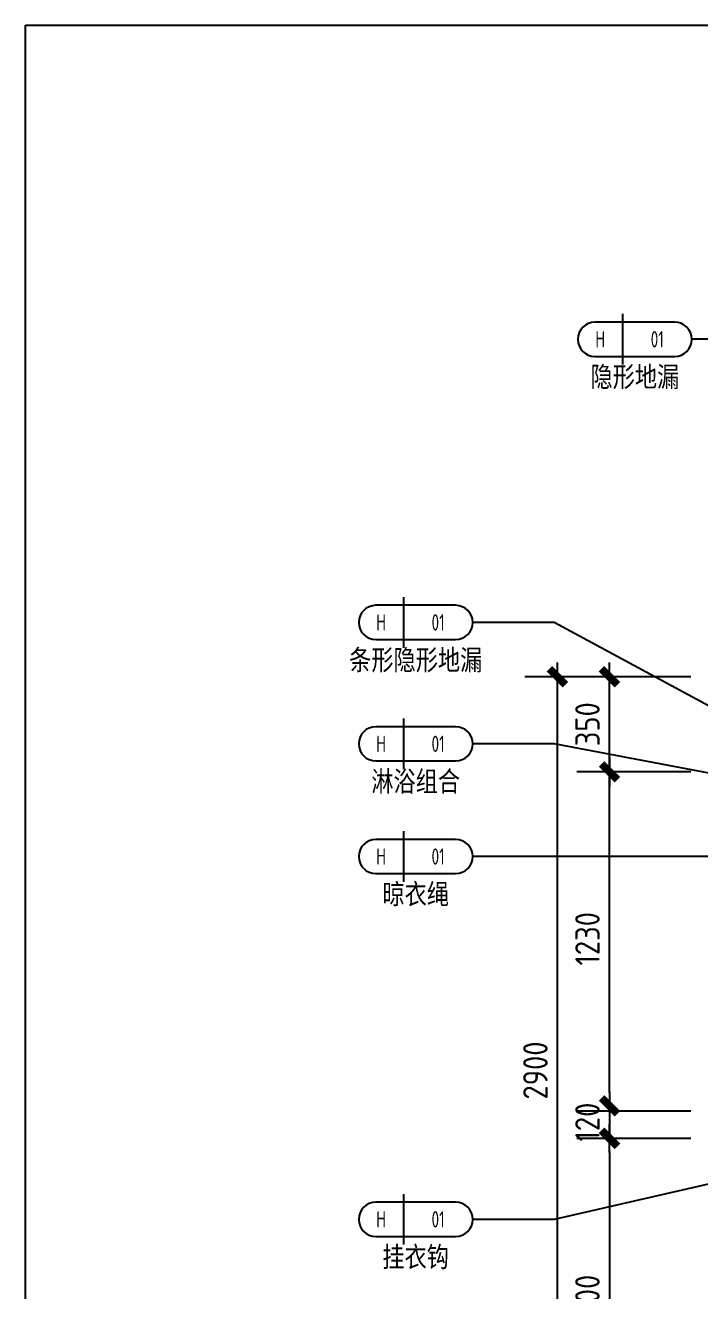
# Model space of a CAD drawing. Extents: x 220391 to 385981, y 332279 to 483868.
# Drawn here: x 243996 to 246484, y 479205 to 483868 of the extents above; entities that cross this region are included whole.
import ezdxf
from ezdxf.enums import TextEntityAlignment as Align

# ---------------------------------------------------------------- set-up
doc = ezdxf.new("R2010")
doc.units = 0
doc.header["$MEASUREMENT"] = 0
doc.layers.add('0-索引文字', color=50, linetype='Continuous')
doc.styles.add('DOM-romans.shx', font='dim.shx')
doc.styles.add('st', font='', dxfattribs={"width": 0.7})
doc.styles.get('st').set_extended_font_data('SimSun')
doc.dimstyles.new('DOM_DIM_1 80', dxfattribs={"dimscale": 60, "dimtxt": 1.5, "dimasz": 0.8, "dimexe": 2, "dimexo": 1.5, "dimgap": 0.6, "dimtad": 1, "dimdec": 0, "dimrnd": 5, "dimzin": 12, "dimdsep": 46, "dimtxsty": 'DOM-romans.shx', "dimblk": 'DOM_Dimension_Tick', "dimcen": 0.125, "dimclrd": 44, "dimclre": 44, "dimclrt": 50, "dimadec": 0, "dimazin": 0, "dimtfac": 1, "dimtdec": 0, "dimtix": 1, "dimtmove": 2, "dimatfit": 3, "dimldrblk": 'DOM_Leader_Arrow', "dimfxl": 0, "dimtvp": 1, "dimtolj": 1, "dimtzin": 0, "dimarcsym": 0})

# ---------------------------------------------------------------- blocks, each defined once
blk = doc.blocks.new('ehrhhh')
at = {"color": 0}
blk.add_lwpolyline([(292356.6, 474869.8), (315961.1, 474869.8), (315961.1, 466871.5), (292356.6, 466871.5)], close=True, dxfattribs=at)
blk = doc.blocks.new('DOM_Dimension_Tick')
at = {"color": 0, "linetype": 'ByBlock'}
for p, q in [((-1.091, 0), (0, 0)), ((0, 0), (1.091, 0))]:
    blk.add_line(p, q, dxfattribs=at)
at = {"color": 0, "linetype": 'Continuous', "const_width": 0.608}
blk.add_lwpolyline([(-0.61, -0.61), (0.61, 0.61)], dxfattribs=at)
blk = doc.blocks.new('*D522')
at = {"color": 44, "lineweight": -2, "transparency": 16777216}
for p, q in [((246027.9, 481119.2), (246027.6, 481119.2)), ((246147.6, 479937.2), (246147.6, 481071.2)), ((246027.9, 479889.2), (246027.6, 479889.2))]:
    blk.add_line(p, q, dxfattribs=at)
at = {"layer": 'Defpoints', "color": 0, "transparency": 16777216}
for p in [(246147.6, 481119.2), (246716.1, 481119.2, 1044096.2), (246716.1, 479889.2, 1044096.2)]:
    blk.add_point(p, dxfattribs=at)
at = {"color": 44, "lineweight": -2, "transparency": 16777216, "xscale": 48, "yscale": 48, "zscale": 48}
for p, rotation in [((246147.6, 481119.2), 90), ((246147.6, 479889.2), 270)]:
    blk.add_blockref('DOM_Dimension_Tick', p, dxfattribs=dict(at, rotation=rotation))
at = {"color": 50, "transparency": 16777216, "insert": (246066.6, 480504.2), "char_height": 90, "attachment_point": 5, "rotation": 90, "style": 'DOM-romans.shx'}
blk.add_mtext('\\A1;1230', dxfattribs=at)
blk = doc.blocks.new('DOM_Leader_Arrow')
at = {"color": 0, "linetype": 'ByBlock'}
blk.add_line((0, 0), (-1.5, 0), dxfattribs=at)
for points in [[(-1.288, 1.003), (-0.895, 1.278), (-0.36, 0), (0, 0)], [(-1.288, -1.003), (-0.895, -1.278), (-0.36, 0), (0, 0)]]:
    blk.add_solid(points, dxfattribs=at)
blk = doc.blocks.new('*D524')
at = {"color": 44, "lineweight": -2, "transparency": 16777216}
for p, q in [((246147.6, 479937.2), (246147.6, 479985.2)), ((246028, 479889.2), (246027.6, 479889.2)), ((246147.6, 479889.2), (246147.6, 479769.2)), ((246028, 479769.2), (246027.6, 479769.2)), ((246147.6, 479721.2), (246147.6, 479673.2))]:
    blk.add_line(p, q, dxfattribs=at)
at = {"layer": 'Defpoints', "color": 0, "transparency": 16777216}
for p in [(247047.5, 479889.2, 1044096.2), (246147.6, 479769.2), (247047.5, 479769.2, 1044096.2)]:
    blk.add_point(p, dxfattribs=at)
at = {"color": 44, "lineweight": -2, "transparency": 16777216, "xscale": 48, "yscale": 48, "zscale": 48}
for p, rotation in [((246147.6, 479889.2), 270), ((246147.6, 479769.2), 90)]:
    blk.add_blockref('DOM_Dimension_Tick', p, dxfattribs=dict(at, rotation=rotation))
at = {"color": 50, "transparency": 16777216, "insert": (246066.6, 479829.2), "char_height": 90, "attachment_point": 5, "rotation": 90, "style": 'DOM-romans.shx'}
blk.add_mtext('\\A1;120', dxfattribs=at)
blk = doc.blocks.new('*D525')
at = {"color": 44, "lineweight": -2, "transparency": 16777216}
for p, q in [((246028, 479769.2), (246027.6, 479769.2)), ((246147.6, 479721.2), (246147.6, 478617.2)), ((246028, 478569.2), (246027.6, 478569.2))]:
    blk.add_line(p, q, dxfattribs=at)
at = {"layer": 'Defpoints', "color": 0, "transparency": 16777216}
for p in [(247047.5, 479769.2, 1044096.2), (246147.6, 478569.2), (247073, 478569.2, 1044096.2)]:
    blk.add_point(p, dxfattribs=at)
at = {"color": 44, "lineweight": -2, "transparency": 16777216, "xscale": 48, "yscale": 48, "zscale": 48}
for p, rotation in [((246147.6, 479769.2), 90), ((246147.6, 478569.2), 270)]:
    blk.add_blockref('DOM_Dimension_Tick', p, dxfattribs=dict(at, rotation=rotation))
at = {"color": 50, "transparency": 16777216, "insert": (246066.6, 479169.2), "char_height": 90, "attachment_point": 5, "rotation": 90, "style": 'DOM-romans.shx'}
blk.add_mtext('\\A1;1200', dxfattribs=at)
blk = doc.blocks.new('*D526')
at = {"color": 44, "lineweight": -2, "transparency": 16777216}
for p, q in [((246028.3, 481469.2), (246027.6, 481469.2)), ((246147.6, 481167.2), (246147.6, 481421.2)), ((246028.3, 481119.2), (246027.6, 481119.2))]:
    blk.add_line(p, q, dxfattribs=at)
at = {"layer": 'Defpoints', "color": 0, "transparency": 16777216}
for p in [(246147.6, 481469.2), (247666.1, 481469.2, 1044096.2), (247666.1, 481119.2, 1044096.2)]:
    blk.add_point(p, dxfattribs=at)
at = {"color": 44, "lineweight": -2, "transparency": 16777216, "xscale": 48, "yscale": 48, "zscale": 48}
for p, rotation in [((246147.6, 481469.2), 90), ((246147.6, 481119.2), 270)]:
    blk.add_blockref('DOM_Dimension_Tick', p, dxfattribs=dict(at, rotation=rotation))
at = {"color": 50, "transparency": 16777216, "insert": (246066.6, 481294.2), "char_height": 90, "attachment_point": 5, "rotation": 90, "style": 'DOM-romans.shx'}
blk.add_mtext('\\A1;350', dxfattribs=at)
blk = doc.blocks.new('A$C82975cfe')
at = {"color": 44}
blk.add_line((-300, 0), (120, 0), dxfattribs=at)
blk = doc.blocks.new('*D544')
at = {"color": 44, "lineweight": -2, "transparency": 16777216}
for p, q in [((246255.9, 481469.2), (245835.9, 481469.2)), ((245955.9, 478617.2), (245955.9, 481421.2)), ((246255.9, 478569.2), (245835.9, 478569.2))]:
    blk.add_line(p, q, dxfattribs=at)
at = {"layer": 'Defpoints', "color": 0, "transparency": 16777216}
for p in [(245955.9, 481469.2), (246366.6, 481469.2), (246366.6, 478569.2)]:
    blk.add_point(p, dxfattribs=at)
at = {"color": 44, "lineweight": -2, "transparency": 16777216, "xscale": 48, "yscale": 48, "zscale": 48}
for p, rotation in [((245955.9, 481469.2), 90), ((245955.9, 478569.2), 270)]:
    blk.add_blockref('DOM_Dimension_Tick', p, dxfattribs=dict(at, rotation=rotation))
at = {"color": 50, "transparency": 16777216, "insert": (245874.9, 480019.2), "char_height": 90, "attachment_point": 5, "rotation": 90, "style": 'DOM-romans.shx'}
blk.add_mtext('\\A1;2900', dxfattribs=at)
blk = doc.blocks.new('DOM-立面家具标注符号-002')
blk.add_line((0, 3.1), (0, -3.1))
at = {"color": 150}
blk.add_lwpolyline([(-3.4, 2.1, 1), (-3.4, -2.1), (6.4, -2.1, 1), (6.4, 2.1)], format="xyb", close=True, dxfattribs=at)
at = {"style": 'st', "width": 0.8, "flags": 4}
blk.add_attdef('ITEM6', text='', height=2.5, dxfattribs=at).set_placement((-6, 0), align=Align.MIDDLE_RIGHT)
at = {"style": 'DOM-romans.shx', "width": 0.8}
for tag, flags, p in [('NUM1', 12, (-2.75, 0)), ('NUM2', 4, (4.25, 0)), ('NUM4', 4, (1.5, -4.6)), ('NUM5', 4, (1.5, -7.6))]:
    blk.add_attdef(tag, text='', height=2, dxfattribs=dict(at, flags=flags)).set_placement(p, align=Align.MIDDLE)
at = {"style": 'st', "width": 0.8, "flags": 4}
blk.add_attdef('NUM3', text='', height=2.5, dxfattribs=at).set_placement((9, 0), align=Align.MIDDLE_LEFT)
blk.add_attdef('NUM7', text='', height=2.5, dxfattribs=at).set_placement((1.5, -10.85), align=Align.MIDDLE_CENTER)
blk = doc.blocks.new('A$Cd317c2f2')
at = {"layer": '0-索引文字'}
ref = blk.add_blockref('DOM-立面家具标注符号-002', (165, 0), dxfattribs=dict(at, xscale=30, yscale=30, zscale=30))
ref.add_attrib('NUM1', 'H', dxfattribs={"layer": '0', "height": 60, "style": 'DOM-romans.shx', "width": 0.8}).set_placement((82.5, 0), align=Align.MIDDLE)
ref.add_attrib('NUM2', '01', dxfattribs={"layer": '0', "height": 60, "style": 'DOM-romans.shx', "width": 0.8}).set_placement((292.5, 0), align=Align.MIDDLE)
ref.add_attrib('NUM7', '晾衣绳', dxfattribs={"layer": '0', "height": 75, "style": 'st', "width": 0.8}).set_placement((210, -138), align=Align.MIDDLE_CENTER)

msp = doc.modelspace()

# ---------------------------------------------------------------- block references
at = {"color": 4}
for name, p in [('ehrhhh', (-48360.7, 8998.3)), ('A$Cd317c2f2', (245223.9, 480807.1, 1044096.2))]:
    msp.add_blockref(name, p, dxfattribs=at)
at = {"color": 4, "xscale": -1}
for p in [(246147.6, 481469.2), (246147.6, 481119.2), (246147.6, 479869.2), (246147.6, 479769.2)]:
    msp.add_blockref('A$C82975cfe', p, dxfattribs=at)
at = {"layer": '0-索引文字'}
ref = msp.add_blockref('DOM-立面家具标注符号-002', (246196.2, 482712.1, 1044096.2), dxfattribs=dict(at, xscale=30, yscale=30, zscale=30))
ref.add_attrib('NUM1', 'H', dxfattribs={"layer": '0', "height": 60, "style": 'DOM-romans.shx', "width": 0.8}).set_placement((246113.7, 482712.1, 1044096.2), align=Align.MIDDLE)
ref.add_attrib('NUM2', '01', dxfattribs={"layer": '0', "height": 60, "style": 'DOM-romans.shx', "width": 0.8}).set_placement((246323.7, 482712.1, 1044096.2), align=Align.MIDDLE)
ref.add_attrib('NUM7', '隐形地漏', dxfattribs={"layer": '0', "height": 75, "style": 'st', "width": 0.8}).set_placement((246241.2, 482574.1, 1044096.2), align=Align.MIDDLE_CENTER)
ref = msp.add_blockref('DOM-立面家具标注符号-002', (245388.9, 481669.2), dxfattribs=dict(at, xscale=30, yscale=30, zscale=30))
ref.add_attrib('NUM1', 'H', dxfattribs={"layer": '0', "height": 60, "style": 'DOM-romans.shx', "width": 0.8}).set_placement((245306.4, 481669.2), align=Align.MIDDLE)
ref.add_attrib('NUM2', '01', dxfattribs={"layer": '0', "height": 60, "style": 'DOM-romans.shx', "width": 0.8}).set_placement((245516.4, 481669.2), align=Align.MIDDLE)
ref.add_attrib('NUM7', '条形隐形地漏', dxfattribs={"layer": '0', "height": 75, "style": 'st', "width": 0.8}).set_placement((245433.9, 481531.2), align=Align.MIDDLE_CENTER)
ref = msp.add_blockref('DOM-立面家具标注符号-002', (245388.9, 481222.2, 1044096.2), dxfattribs=dict(at, xscale=30, yscale=30, zscale=30))
ref.add_attrib('NUM1', 'H', dxfattribs={"layer": '0', "height": 60, "style": 'DOM-romans.shx', "width": 0.8}).set_placement((245306.4, 481222.2, 1044096.2), align=Align.MIDDLE)
ref.add_attrib('NUM2', '01', dxfattribs={"layer": '0', "height": 60, "style": 'DOM-romans.shx', "width": 0.8}).set_placement((245516.4, 481222.2, 1044096.2), align=Align.MIDDLE)
ref.add_attrib('NUM7', '淋浴组合', dxfattribs={"layer": '0', "height": 75, "style": 'st', "width": 0.8}).set_placement((245433.9, 481084.2, 1044096.2), align=Align.MIDDLE_CENTER)
ref = msp.add_blockref('DOM-立面家具标注符号-002', (245388.9, 479471, 1044096.2), dxfattribs=dict(at, xscale=30, yscale=30, zscale=30))
ref.add_attrib('NUM1', 'H', dxfattribs={"layer": '0', "height": 60, "style": 'DOM-romans.shx', "width": 0.8}).set_placement((245306.4, 479471, 1044096.2), align=Align.MIDDLE)
ref.add_attrib('NUM2', '01', dxfattribs={"layer": '0', "height": 60, "style": 'DOM-romans.shx', "width": 0.8}).set_placement((245516.4, 479471, 1044096.2), align=Align.MIDDLE)
ref.add_attrib('NUM7', '挂衣钩', dxfattribs={"layer": '0', "height": 75, "style": 'st', "width": 0.8}).set_placement((245433.9, 479333, 1044096.2), align=Align.MIDDLE_CENTER)

# ---------------------------------------------------------------- dimensions: what is measured, and where the dimension line sits
at = {"color": 4}
for base, p1, p2, picture, middle in [((245955.9, 481469.2), (246366.6, 478569.2), (246366.6, 481469.2), '*D544', (245874.9, 480019.2)), ((246147.6, 481469.2), (247666.1, 481119.2, 1044096.2), (247666.1, 481469.2, 1044096.2), '*D526', (246066.6, 481294.2)), ((246147.6, 481119.2), (246716.1, 479889.2, 1044096.2), (246716.1, 481119.2, 1044096.2), '*D522', (246066.6, 480504.2)), ((246147.6, 479769.2), (247047.5, 479889.2, 1044096.2), (247047.5, 479769.2, 1044096.2), '*D524', (246066.6, 479829.2)), ((246147.6, 478569.2), (247047.5, 479769.2, 1044096.2), (247073, 478569.2, 1044096.2), '*D525', (246066.6, 479169.2))]:
    dim = msp.add_linear_dim(base=base, p1=p1, p2=p2, angle=90, dimstyle='DOM_DIM_1 80', dxfattribs=at)
    dim.commit()
    dim.dimension.update_dxf_attribs({"geometry": picture, "text_midpoint": middle})

# ---------------------------------------------------------------- leaders
for points in [[(247746.1, 481389.2, 1044096.2), (246651.2, 482712.1, 1044096.2), (246451.2, 482712.1, 1044096.2)], [(247086.5, 481051.3), (245943.9, 481669.2), (245643.9, 481669.2)], [(247298, 480965.4, 1044096.2), (245943.9, 481222.2, 1044096.2), (245643.9, 481222.2, 1044096.2)], [(246946.1, 480807.1, 1044096.2), (245643.9, 480807.1, 1044096.2)], [(247926.6, 479924.2, 1044096.2), (245943.9, 479471, 1044096.2), (245643.9, 479471, 1044096.2)]]:
    msp.add_leader(points, dimstyle='DOM_DIM_1 80', override={"dimgap": 0.6, "dimtad": 0}, dxfattribs=at)

doc.saveas('drawing.dxf')
